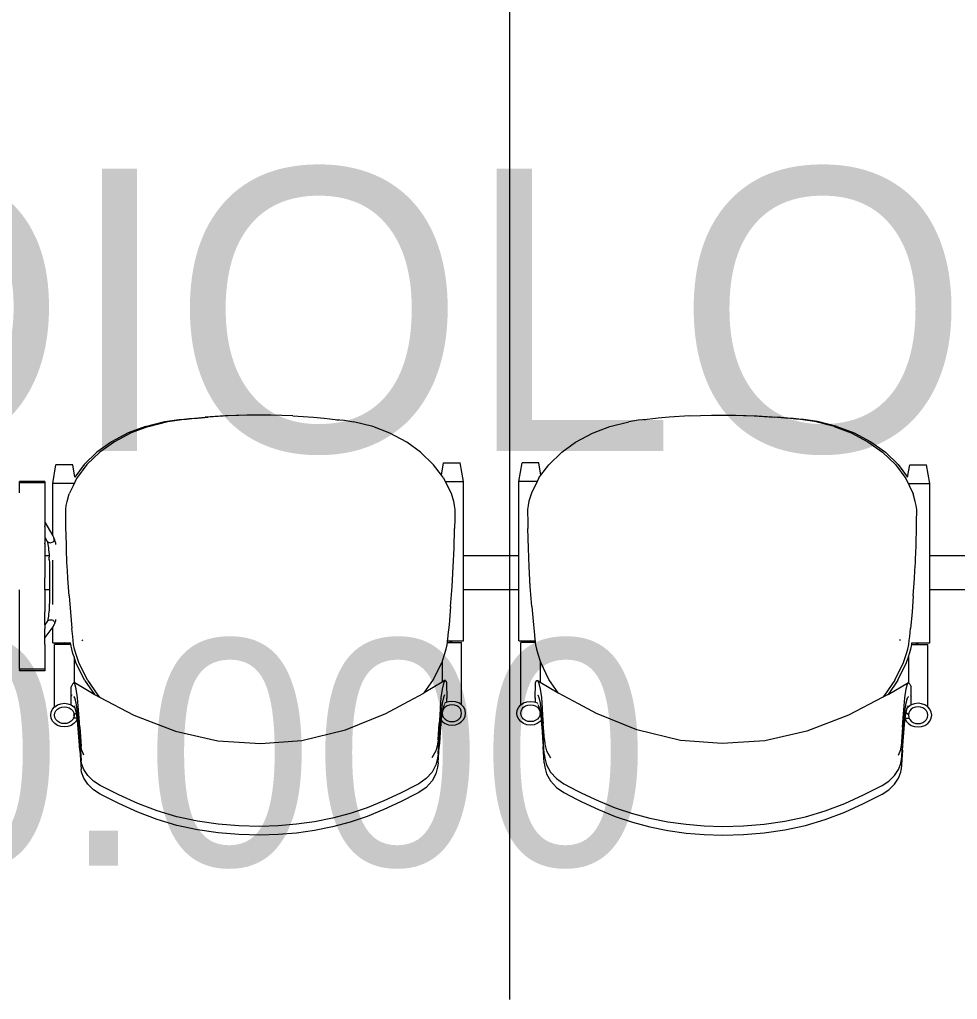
# Model space of a CAD drawing. Header units: millimetres. Extents: x -280308 to 6402717, y -14 to 2073074.
# Drawn here: x -4014 to -2904, y 342479 to 343638 of the extents above; entities that cross this region are included whole.
import ezdxf
from ezdxf.enums import TextEntityAlignment as Align

# ---------------------------------------------------------------- set-up
doc = ezdxf.new("R2010")
doc.units = ezdxf.units.MM
doc.layers.get('0').update_dxf_attribs({"lineweight": 0})
for name, color, linetype, lineweight in [('A-Furn', 250, 'Continuous', 0), ('A-FURN-EQPM', 177, 'Continuous', 0), ('A-Z22-T-Anno_Text', 152, 'Continuous', 9)]:
    doc.layers.add(name, color=color, linetype=linetype, lineweight=lineweight)
doc.layers.add('A-TEXT', color=254, linetype='Continuous')
doc.styles.add('Annotative', font='arial.ttf', dxfattribs={"height": 1.25})
doc.styles.add('TGF_A', font='arial.ttf')

# ---------------------------------------------------------------- blocks, each defined once
blk = doc.blocks.new('kursi 2')
at = {"color": 0, "linetype": 'ByBlock', "lineweight": -2}
for p, q in [((149114.6, 68203.9), (149114.6, 68126.7)), ((149154.6, 68206), (149154.6, 68126.7)), ((149028.7, 68126.7), (149006.7, 68122.9)), ((149006.7, 68103.1), (149006.7, 68122.9)), ((149114.6, 68126.7), (149028.7, 68126.7)), ((149028.7, 68101.7), (149028.7, 68126.7)), ((149154.6, 68126.7), (149114.6, 68126.7)), ((149217.4, 68126.7), (149154.6, 68126.7)), ((149217.4, 68105.6), (149217.4, 68126.7)), ((149293.1, 68124.5), (149219.2, 68124.5)), ((149219.2, 68105.4), (149219.2, 68124.5)), ((149290.7, 68121), (149289.3, 68117.1)), ((149292.9, 68124.3), (149290.7, 68121)), ((149293.1, 68124.5), (149292.9, 68124.3)), ((149295.8, 68126.9), (149293.1, 68124.5)), ((149294.2, 68118.7), (149293.2, 68115.9)), ((149295.8, 68121.1), (149294.2, 68118.7)), ((149299.2, 68128.5), (149295.8, 68126.9)), ((149297.8, 68122.9), (149295.8, 68121.1)), ((149300.2, 68124.1), (149297.8, 68122.9)), ((149302.8, 68129.1), (149299.2, 68128.5)), ((149302.8, 68124.5), (149300.2, 68124.1)), ((149306.5, 68128.5), (149302.8, 68129.1)), ((149305.4, 68124.1), (149302.8, 68124.5)), ((149307.8, 68122.9), (149305.4, 68124.1)), ((149309.8, 68126.9), (149306.5, 68128.5)), ((149309.9, 68121.1), (149307.8, 68122.9)), ((149312.7, 68124.3), (149309.8, 68126.9)), ((149311.5, 68118.7), (149309.9, 68121.1)), ((149312.5, 68115.9), (149311.5, 68118.7)), ((149315, 68121), (149312.7, 68124.3)), ((149316.4, 68117.1), (149315, 68121)), ((149023, 68098.4), (149041.1, 68107.1)), ((149050.3, 68109.7), (149041.1, 68107.1)), ((149055, 68110.6), (149050.3, 68109.7)), ((149059.8, 68111.3), (149055, 68110.6)), ((149064.9, 68111.3), (149059.8, 68111.3)), ((149070, 68111.2), (149064.9, 68111.3)), ((149073.6, 68111.2), (149070, 68111.2)), ((149080.2, 68111.1), (149073.6, 68111.2)), ((149101.4, 68110.6), (149080.2, 68111.1)), ((149111.8, 68110.2), (149101.4, 68110.6)), ((149117, 68110), (149111.8, 68110.2)), ((149122.2, 68109.8), (149117, 68110)), ((149126.9, 68109.6), (149122.2, 68109.8)), ((149131.7, 68109.3), (149126.9, 68109.6)), ((149141.1, 68108.8), (149131.7, 68109.3)), ((149161.8, 68107.3), (149141.1, 68108.8)), ((149161.8, 68107.3), (149181, 68105.8)), ((149219.2, 68113), (149217.4, 68113)), ((149219.2, 68110), (149217.4, 68113)), ((149289.3, 68117.1), (149288.8, 68113)), ((149288.8, 68113), (149289.3, 68108.8)), ((149289.3, 68108.8), (149290.7, 68104.9)), ((149293.2, 68115.9), (149292.8, 68113)), ((149292.8, 68113), (149293.2, 68110)), ((149293.2, 68110), (149294.2, 68107.2)), ((149294.2, 68107.2), (149295.8, 68104.8)), ((149309.9, 68104.8), (149311.5, 68107.2)), ((149311.5, 68107.2), (149312.5, 68110)), ((149312.8, 68113), (149312.5, 68115.9)), ((149312.5, 68110), (149312.8, 68113)), ((149315, 68104.9), (149316.4, 68108.8)), ((149316.8, 68113), (149316.4, 68117.1)), ((149316.4, 68108.8), (149316.8, 68113)), ((149006.4, 68089.5), (149021.2, 68100.5)), ((149006.4, 68086.1), (149023, 68098.4)), ((149021.2, 68100.5), (149006.7, 68103.1)), ((149021.2, 68100.5), (149021.3, 68100.6)), ((149181, 68105.8), (149200.5, 68104.1)), ((149209.9, 68103), (149200.5, 68104.1)), ((149214.6, 68102.5), (149209.9, 68103)), ((149219.3, 68102), (149214.6, 68102.5)), ((149219.2, 68105.4), (149217.4, 68105.6)), ((149217.4, 68105.6), (149217.4, 68105.6)), ((149219.3, 68105.4), (149219.2, 68105.4)), ((149224.7, 68104.2), (149219.3, 68105.4)), ((149224.7, 68100.8), (149219.3, 68102)), ((149230, 68102.8), (149224.7, 68104.2)), ((149230, 68099.4), (149224.7, 68100.8)), ((149234, 68101.5), (149230, 68102.8)), ((149240.4, 68095.9), (149230, 68099.4)), ((149240.4, 68099.3), (149234, 68101.5)), ((149234, 68101.5), (149264.3, 68101.5)), ((149261.5, 68089), (149240.4, 68099.3)), ((149261.5, 68085.6), (149240.4, 68095.9)), ((149264.2, 68101.6), (149264.9, 68102.2)), ((149265.8, 68100.5), (149264.2, 68101.6)), ((149264.3, 68101.5), (149264.2, 68101.6)), ((149278.4, 68077.5), (149264.3, 68101.5)), ((149264.9, 68102.2), (149266.1, 68103.2)), ((149271.6, 68098.9), (149265.8, 68100.5)), ((149266.1, 68103.2), (149267.7, 68104.1)), ((149267.7, 68104.1), (149269.4, 68104.9)), ((149280.2, 68104.9), (149269.4, 68104.9)), ((149282.2, 68097.3), (149271.6, 68098.9)), ((149278.6, 68104.1), (149280.2, 68104.9)), ((149286, 68104.9), (149280.2, 68104.9)), ((149280.2, 68104.9), (149280.3, 68104.9)), ((149290.7, 68104.9), (149280.3, 68104.9)), ((149281, 68101.5), (149280.9, 68101.5)), ((149282.5, 68100.4), (149281, 68101.5)), ((149296.5, 68096.2), (149282.2, 68097.3)), ((149288.3, 68098.8), (149282.5, 68100.4)), ((149298.9, 68097.2), (149288.3, 68098.8)), ((149290.7, 68104.9), (149290.7, 68104.9)), ((149290.7, 68104.9), (149292.9, 68101.6)), ((149293.2, 68100.4), (149291.7, 68101.5)), ((149292.9, 68101.6), (149294.7, 68100)), ((149294.7, 68100), (149293.2, 68100.4)), ((149299, 68098.8), (149294.7, 68100)), ((149295.8, 68104.8), (149297.8, 68103)), ((149306.5, 68095.5), (149296.5, 68096.2)), ((149297.8, 68103), (149300.2, 68101.9)), ((149313.2, 68096.1), (149298.9, 68097.2)), ((149300.1, 68098.7), (149299, 68098.8)), ((149302, 68101.3), (149300.1, 68098.7)), ((149306.5, 68097.7), (149300.1, 68098.7)), ((149300.2, 68101.9), (149302.8, 68101.5)), ((149302.8, 68101.5), (149302.8, 68102.3)), ((149302.8, 68101.5), (149305.4, 68101.9)), ((149305.4, 68101.9), (149306.5, 68102.3)), ((149306.5, 68102.3), (149307.8, 68103)), ((149306.5, 68097.7), (149306.5, 68102.3)), ((149306.9, 68097.6), (149306.5, 68097.7)), ((149317.2, 68094.7), (149306.5, 68095.5)), ((149306.9, 68097.6), (149309.8, 68099)), ((149309.5, 68097.2), (149306.9, 68097.6)), ((149307.8, 68103), (149309.9, 68104.8)), ((149323.8, 68096.1), (149309.5, 68097.2)), ((149309.8, 68099), (149312.7, 68101.6)), ((149312.7, 68101.6), (149315, 68104.9)), ((149323.2, 68095.5), (149313.2, 68096.1)), ((149333.9, 68094.7), (149323.2, 68095.5)), ((149333.7, 68095.5), (149323.8, 68096.1)), ((149344.3, 68094.7), (149333.7, 68095.5)), ((148992, 68074.4), (149006.4, 68089.5)), ((148992, 68071), (149006.4, 68086.1)), ((149214.4, 68092.1), (149213.8, 68091)), ((149261.5, 68089), (149278.5, 68077.4)), ((149261.5, 68085.6), (149279.3, 68073.4)), ((149317.2, 68094.7), (149339.8, 68093)), ((149333.9, 68094.7), (149356.5, 68092.9)), ((149343.4, 68092.7), (149339.8, 68093)), ((149350.3, 68089.9), (149343.4, 68092.7)), ((149344.3, 68094.7), (149366.9, 68092.9)), ((149360.1, 68092.6), (149356.5, 68092.9)), ((149367, 68089.8), (149360.1, 68092.6)), ((149370.4, 68092.6), (149366.9, 68092.9)), ((149374.2, 68085), (149367, 68089.8)), ((149377.4, 68089.8), (149370.4, 68092.6)), ((149380.8, 68078.4), (149374.2, 68085)), ((149384.5, 68085), (149377.4, 68089.8)), ((149391.1, 68078.4), (149384.5, 68085)), ((148979.7, 68057.2), (148992, 68074.4)), ((149278.4, 68077.5), (149278.5, 68077.4)), ((149278.5, 68077.4), (149281.6, 68071.2)), ((149279.3, 68073.4), (149281.6, 68071.2)), ((149386, 68070.4), (149380.8, 68078.4)), ((149396.3, 68070.4), (149391.1, 68078.4)), ((148979.7, 68053.7), (148992, 68071)), ((149281.6, 68071.2), (149302.7, 68030.5)), ((149396.9, 68048.5), (149386, 68070.4)), ((149407.2, 68048.5), (149396.3, 68070.4)), ((148969.1, 68037.2), (148979.7, 68057.2)), ((148969.1, 68033.7), (148979.7, 68053.7)), ((149407.1, 68026.1), (149396.9, 68048.5)), ((149417.5, 68026.1), (149407.2, 68048.5)), ((148961.3, 68016.9), (148969.1, 68037.2)), ((148961.3, 68013.5), (148969.1, 68033.7)), ((149302.7, 68030.5), (149321.8, 67981.5)), ((149415.9, 68003.2), (149407.1, 68026.1)), ((149426.2, 68003.2), (149417.5, 68026.1)), ((148961.3, 68016.9), (148955.6, 67994)), ((148961.3, 68013.5), (148955.6, 67990.5)), ((149422.9, 67979.8), (149415.9, 68003.2)), ((149433.2, 67979.8), (149426.2, 68003.2)), ((148955.6, 67994), (148953.9, 67982.9)), ((148953.9, 67982.9), (148953.3, 67977.3)), ((148953.9, 67979.4), (148953.3, 67973.8)), ((148955.6, 67990.5), (148953.9, 67979.4)), ((149321.8, 67981.5), (149333.1, 67931.5)), ((149428.2, 67955.4), (149422.9, 67979.8)), ((149438.5, 67955.4), (149433.2, 67979.8)), ((148952.9, 67971.7), (148952.2, 67965.3)), ((148952.9, 67968.2), (148952.2, 67961.9)), ((148953.3, 67977.3), (148952.9, 67971.7)), ((148953.3, 67973.8), (148952.9, 67968.2)), ((148951.5, 67959), (148950.3, 67946.2)), ((148952.2, 67965.3), (148951.5, 67959)), ((148952.2, 67961.9), (148951.5, 67955.5)), ((148948.8, 67922.5), (148950.3, 67946.2)), ((148951.5, 67955.5), (148950.3, 67942.7)), ((149431.8, 67930.9), (149428.2, 67955.4)), ((149442.1, 67930.9), (149438.5, 67955.4)), ((148948.8, 67919.1), (148950.3, 67942.7)), ((148947.9, 67897), (148948.8, 67922.5)), ((149333.1, 67931.5), (149336.5, 67881)), ((149433.8, 67906.4), (149431.8, 67930.9)), ((149444.1, 67906.4), (149442.1, 67930.9)), ((148947.9, 67893.6), (148948.8, 67919.1)), ((149434.3, 67881.6), (149433.8, 67906.4)), ((149444.6, 67881.6), (149444.1, 67906.4)), ((148947.9, 67893.6), (148947.9, 67897)), ((148947.9, 67872), (148947.9, 67893.6)), ((149336.5, 67881), (149332.6, 67831.9)), ((149433.6, 67859.9), (149434.3, 67881.6)), ((149443.9, 67859.9), (149444.6, 67881.6)), ((148947.9, 67872), (148947.9, 67872)), ((148947.9, 67868.6), (148947.9, 67872)), ((148948.8, 67842.4), (148947.9, 67868.6)), ((149431.9, 67838.4), (149433.6, 67859.9)), ((149442.2, 67838.4), (149443.9, 67859.9)), ((148948.8, 67842.4), (148950.4, 67818.3)), ((149332.6, 67831.9), (149320.2, 67780.3)), ((149428.9, 67817), (149431.9, 67838.4)), ((149439.2, 67817), (149442.2, 67838.4)), ((148950.4, 67818.3), (148951.6, 67805.4)), ((149424.7, 67795.6), (149428.9, 67817)), ((149435, 67795.6), (149439.2, 67817)), ((148951.6, 67805.4), (148952.3, 67799)), ((148952.3, 67799), (148953, 67792.5)), ((149419.1, 67774.9), (149424.7, 67795.6)), ((149429.4, 67774.9), (149435, 67795.6)), ((148953, 67792.5), (148953.5, 67787.1)), ((148953.3, 67792.6), (148953.5, 67790.5)), ((148953.5, 67790.5), (148953.7, 67788.3)), ((148953.5, 67787.1), (148954.1, 67781.6)), ((148954.1, 67781.6), (148955.8, 67770.7)), ((149320.2, 67780.3), (149300.8, 67732.6)), ((149412.3, 67754.7), (149419.1, 67774.9)), ((149422.6, 67754.7), (149429.4, 67774.9)), ((148961.6, 67748.1), (148955.8, 67770.7)), ((148969.4, 67727.7), (148961.6, 67748.1)), ((149404.2, 67734.9), (149412.3, 67754.7)), ((149414.5, 67734.9), (149422.6, 67754.7)), ((148980.1, 67707.8), (148969.4, 67727.7)), ((149300.8, 67732.6), (149289.4, 67711.1)), ((149395.1, 67715.3), (149404.2, 67734.9)), ((149405.4, 67715.3), (149414.5, 67734.9)), ((149391.8, 67708.7), (149395.1, 67715.3)), ((149402.1, 67708.7), (149405.4, 67715.3)), ((148991.9, 67691.4), (148980.1, 67707.8)), ((149289.4, 67711.1), (149276.8, 67687.5)), ((149384, 67693.8), (149388.4, 67702.1)), ((149388.4, 67702.1), (149391.8, 67708.7)), ((149394.3, 67693.8), (149398.8, 67702.1)), ((149398.8, 67702.1), (149402.1, 67708.7)), ((149006.6, 67676), (148991.9, 67691.4)), ((149377.9, 67685), (149384, 67693.8)), ((149388.2, 67685), (149394.3, 67693.8)), ((149276.5, 67687.1), (149260.5, 67676.1)), ((149263.8, 67665.9), (149276.5, 67687.1)), ((149276.5, 67687.1), (149276.8, 67687.5)), ((149370.1, 67677.9), (149377.9, 67685)), ((149380.4, 67677.9), (149388.2, 67685)), ((149018.9, 67666.8), (149004.4, 67664.3)), ((149018.9, 67666.8), (149006.6, 67676)), ((149022.2, 67664.4), (149018.9, 67666.8)), ((149260.5, 67676.1), (149240.5, 67666.5)), ((149271.9, 67666), (149281.9, 67667.3)), ((149281.9, 67667.3), (149294.8, 67668.2)), ((149288.6, 67665.9), (149298.6, 67667.2)), ((149294.8, 67668.2), (149303.4, 67668.7)), ((149298.6, 67667.2), (149311.5, 67668.1)), ((149300, 67666), (149304.2, 67666.6)), ((149303.4, 67668.7), (149312.5, 67669.4)), ((149304.2, 67666.6), (149308.9, 67667.2)), ((149304.2, 67666.6), (149304.2, 67665)), ((149308.9, 67667.2), (149310.4, 67665.8)), ((149308.9, 67667.2), (149309.2, 67667.2)), ((149309.2, 67667.2), (149322, 67668.1)), ((149311.5, 67668.1), (149320.1, 67668.6)), ((149332, 67670.8), (149312.5, 67669.4)), ((149320.1, 67668.6), (149329.2, 67669.3)), ((149322, 67668.1), (149330.6, 67668.6)), ((149348.6, 67670.7), (149329.2, 67669.3)), ((149330.6, 67668.6), (149339.7, 67669.3)), ((149332, 67670.8), (149337.1, 67671.4)), ((149337.1, 67671.4), (149345, 67673.2)), ((149359, 67670.7), (149339.7, 67669.3)), ((149345, 67673.2), (149353.4, 67678)), ((149348.6, 67670.7), (149353.8, 67671.4)), ((149353.8, 67671.4), (149361.7, 67673.2)), ((149359, 67670.7), (149364.2, 67671.4)), ((149361.7, 67673.2), (149370.1, 67677.9)), ((149364.2, 67671.4), (149372.1, 67673.2)), ((149372.1, 67673.2), (149380.4, 67677.9)), ((149004.4, 67664.3), (149004.4, 67644.5)), ((149022.2, 67664.4), (149026.4, 67662.3)), ((149026.4, 67662.3), (149040.3, 67655.4)), ((149026.4, 67662.3), (149026.4, 67640.7)), ((149040.3, 67655.4), (149049.8, 67652.6)), ((149174.3, 67655.9), (149150.8, 67654.2)), ((149174.3, 67655.9), (149196.1, 67657.8)), ((149196.1, 67657.8), (149207.8, 67659)), ((149207.8, 67659), (149213.6, 67659.6)), ((149213.6, 67659.6), (149215.1, 67659.8)), ((149215.1, 67659.8), (149216.9, 67660)), ((149215.1, 67640.7), (149215.1, 67659.8)), ((149216.9, 67657.4), (149215.1, 67654.4)), ((149216.9, 67660), (149219.5, 67660.3)), ((149216.9, 67660), (149216.9, 67642.9)), ((149219.5, 67660.3), (149224.9, 67661.6)), ((149224.9, 67661.6), (149230.2, 67663)), ((149230.2, 67663), (149238.8, 67665.9)), ((149238.8, 67665.9), (149240.5, 67666.5)), ((149238.8, 67665.9), (149263.8, 67665.9)), ((149261.9, 67662), (149262, 67663.1)), ((149263.6, 67660.6), (149261.9, 67662)), ((149262, 67663.1), (149263.8, 67665.9)), ((149262, 67663.1), (149265.3, 67664.4)), ((149264.5, 67660.4), (149263.6, 67660.6)), ((149265.7, 67660.2), (149264.5, 67660.4)), ((149265.3, 67664.4), (149271.9, 67666)), ((149282.4, 67660.1), (149265.7, 67660.2)), ((149278.7, 67663), (149278.8, 67663)), ((149278.8, 67663), (149282, 67664.3)), ((149282, 67664.3), (149288.6, 67665.9)), ((149283.8, 67660.2), (149282.4, 67660.1)), ((149283.8, 67660.2), (149282.4, 67660.2)), ((149287.6, 67660.2), (149283.8, 67660.2)), ((149286.5, 67654.4), (149287, 67658.6)), ((149287, 67658.6), (149287.6, 67660.2)), ((149287.6, 67660.2), (149288.4, 67662.4)), ((149288.4, 67662.4), (149288.9, 67663.1)), ((149290.1, 67663.2), (149292.7, 67664.3)), ((149290.5, 67654.4), (149290.9, 67657.4)), ((149290.9, 67657.4), (149291.9, 67660.1)), ((149291.9, 67660.1), (149293.5, 67662.5)), ((149292.7, 67664.3), (149299.2, 67665.9)), ((149293.5, 67662.5), (149295.5, 67664.4)), ((149295.5, 67664.4), (149298, 67665.5)), ((149298, 67665.5), (149300.5, 67665.9)), ((149299.2, 67665.9), (149300, 67666)), ((149300.5, 67665.9), (149303.1, 67665.5)), ((149300.5, 67665.9), (149300.5, 67665)), ((149303.1, 67665.5), (149304.2, 67665)), ((149304.2, 67665), (149305.5, 67664.4)), ((149305.5, 67664.4), (149307.6, 67662.5)), ((149307.6, 67662.5), (149309.2, 67660.1)), ((149309.2, 67660.1), (149310.2, 67657.4)), ((149310.2, 67657.4), (149310.5, 67654.4)), ((149310.4, 67665.8), (149312.7, 67662.4)), ((149312.7, 67662.4), (149314.1, 67658.6)), ((149314.1, 67658.6), (149314.5, 67654.4)), ((149026.4, 67640.7), (149004.4, 67644.5)), ((149049.8, 67652.6), (149054.7, 67651.7)), ((149054.7, 67651.7), (149059.7, 67651)), ((149059.7, 67651), (149065.3, 67651)), ((149065.3, 67651), (149070.8, 67651.1)), ((149070.8, 67651.1), (149081.9, 67651.2)), ((149105.2, 67652), (149081.9, 67651.2)), ((149127.3, 67652.9), (149105.2, 67652)), ((149150.8, 67654.2), (149127.3, 67652.9)), ((149216.9, 67654.4), (149215.1, 67654.4)), ((149287, 67650.2), (149286.5, 67654.4)), ((149288.4, 67646.3), (149287, 67650.2)), ((149290.6, 67643), (149288.4, 67646.3)), ((149290.9, 67651.4), (149290.5, 67654.4)), ((149291.9, 67648.6), (149290.9, 67651.4)), ((149293.5, 67646.3), (149291.9, 67648.6)), ((149295.5, 67644.4), (149293.5, 67646.3)), ((149298, 67643.3), (149295.5, 67644.4)), ((149305.5, 67644.4), (149303.1, 67643.3)), ((149307.6, 67646.3), (149305.5, 67644.4)), ((149309.2, 67648.6), (149307.6, 67646.3)), ((149310.2, 67651.4), (149309.2, 67648.6)), ((149310.5, 67654.4), (149310.2, 67651.4)), ((149312.7, 67646.3), (149310.4, 67643)), ((149314.1, 67650.2), (149312.7, 67646.3)), ((149314.5, 67654.4), (149314.1, 67650.2)), ((149114.6, 67640.7), (149026.4, 67640.7)), ((149114.6, 67640.7), (149114.6, 67575.1)), ((149154.6, 67640.7), (149114.6, 67640.7)), ((149154.6, 67640.7), (149154.6, 67575.1)), ((149215.1, 67640.7), (149154.6, 67640.7)), ((149290.8, 67642.9), (149216.9, 67642.9)), ((149290.8, 67642.9), (149290.6, 67643)), ((149293.5, 67640.5), (149290.8, 67642.9)), ((149296.9, 67638.8), (149293.5, 67640.5)), ((149300.5, 67638.3), (149296.9, 67638.8)), ((149300.5, 67642.9), (149298, 67643.3)), ((149303.1, 67643.3), (149300.5, 67642.9)), ((149304.2, 67638.8), (149300.5, 67638.3)), ((149307.5, 67640.5), (149304.2, 67638.8)), ((149310.4, 67643), (149307.5, 67640.5)), ((149026.4, 67575.1), (149004.4, 67571.3)), ((149114.6, 67575.1), (149026.4, 67575.1)), ((149026.4, 67553.5), (149026.4, 67575.1)), ((149154.6, 67575.1), (149114.6, 67575.1)), ((149215.1, 67575.1), (149154.6, 67575.1)), ((149215.1, 67556), (149215.1, 67575.1)), ((149293.5, 67575.4), (149290.8, 67572.9)), ((149296.9, 67577), (149293.5, 67575.4)), ((149300.5, 67577.5), (149296.9, 67577)), ((149304.2, 67577), (149300.5, 67577.5)), ((149307.5, 67575.4), (149304.2, 67577)), ((149310.4, 67572.8), (149307.5, 67575.4)), ((149004.4, 67551.5), (149004.4, 67571.3)), ((149040.3, 67560.4), (149049.8, 67563.2)), ((149049.8, 67563.2), (149054.7, 67564.2)), ((149054.7, 67564.2), (149059.7, 67564.8)), ((149059.7, 67564.8), (149065.3, 67564.8)), ((149065.3, 67564.8), (149070.8, 67564.8)), ((149070.8, 67564.8), (149081.9, 67564.6)), ((149105.2, 67563.9), (149081.9, 67564.6)), ((149127.3, 67563), (149105.2, 67563.9)), ((149150.8, 67561.6), (149127.3, 67563)), ((149290.8, 67572.9), (149216.9, 67572.9)), ((149216.9, 67555.8), (149216.9, 67572.9)), ((149287, 67565.6), (149286.5, 67561.4)), ((149288.4, 67569.5), (149287, 67565.6)), ((149290.6, 67572.8), (149288.4, 67569.5)), ((149290.9, 67564.4), (149290.5, 67561.4)), ((149290.8, 67572.9), (149290.6, 67572.8)), ((149291.9, 67567.2), (149290.9, 67564.4)), ((149293.5, 67569.5), (149291.9, 67567.2)), ((149295.5, 67571.4), (149293.5, 67569.5)), ((149298, 67572.5), (149295.5, 67571.4)), ((149300.5, 67572.9), (149298, 67572.5)), ((149303.1, 67572.5), (149300.5, 67572.9)), ((149305.5, 67571.4), (149303.1, 67572.5)), ((149307.6, 67569.5), (149305.5, 67571.4)), ((149309.2, 67567.2), (149307.6, 67569.5)), ((149310.2, 67564.4), (149309.2, 67567.2)), ((149310.5, 67561.4), (149310.2, 67564.4)), ((149312.7, 67569.5), (149310.4, 67572.8)), ((149314.1, 67565.6), (149312.7, 67569.5)), ((149314.5, 67561.4), (149314.1, 67565.6)), ((149018.9, 67549), (149004.4, 67551.5)), ((149022.2, 67551.4), (149018.9, 67549)), ((149022.2, 67551.4), (149026.4, 67553.5)), ((149026.4, 67553.5), (149040.3, 67560.4)), ((149174.3, 67559.9), (149150.8, 67561.6)), ((149174.3, 67559.9), (149196.1, 67558)), ((149196.1, 67558), (149207.8, 67556.8)), ((149207.8, 67556.8), (149213.6, 67556.2)), ((149213.6, 67556.2), (149215.1, 67556)), ((149216.9, 67561.4), (149215.1, 67561.4)), ((149216.9, 67558.4), (149215.1, 67561.4)), ((149215.1, 67556), (149216.9, 67555.8)), ((149216.9, 67555.8), (149219.5, 67555.5)), ((149219.5, 67555.5), (149224.9, 67554.3)), ((149224.9, 67554.3), (149230.2, 67552.8)), ((149230.2, 67552.8), (149238.8, 67549.9)), ((149263.6, 67555.2), (149261.9, 67553.8)), ((149261.9, 67553.8), (149262, 67552.7)), ((149262, 67552.7), (149265.3, 67551.4)), ((149262, 67552.7), (149263.8, 67549.9)), ((149264.5, 67555.4), (149263.6, 67555.2)), ((149265.7, 67555.6), (149264.5, 67555.4)), ((149265.3, 67551.4), (149271.9, 67549.8)), ((149282.4, 67555.7), (149265.7, 67555.6)), ((149278.7, 67552.8), (149278.8, 67552.8)), ((149278.8, 67552.8), (149282, 67551.5)), ((149282, 67551.5), (149288.6, 67549.9)), ((149283.8, 67555.6), (149282.4, 67555.7)), ((149283.8, 67555.6), (149282.4, 67555.6)), ((149287.6, 67555.6), (149283.8, 67555.6)), ((149286.5, 67561.4), (149287, 67557.2)), ((149287, 67557.2), (149287.6, 67555.6)), ((149287.6, 67555.6), (149288.4, 67553.4)), ((149288.4, 67553.4), (149288.9, 67552.7)), ((149290.1, 67552.6), (149292.7, 67551.5)), ((149290.5, 67561.4), (149290.9, 67558.4)), ((149290.9, 67558.4), (149291.9, 67555.7)), ((149291.9, 67555.7), (149293.5, 67553.3)), ((149292.7, 67551.5), (149299.2, 67549.9)), ((149293.5, 67553.3), (149295.5, 67551.5)), ((149295.5, 67551.5), (149298, 67550.3)), ((149300.5, 67549.9), (149300.5, 67550.8)), ((149303.1, 67550.3), (149304.2, 67550.8)), ((149304.2, 67550.8), (149305.5, 67551.5)), ((149304.2, 67549.3), (149304.2, 67550.8)), ((149305.5, 67551.5), (149307.6, 67553.3)), ((149307.6, 67553.3), (149309.2, 67555.7)), ((149309.2, 67555.7), (149310.2, 67558.4)), ((149310.2, 67558.4), (149310.5, 67561.4)), ((149310.4, 67550), (149312.7, 67553.4)), ((149312.7, 67553.4), (149314.1, 67557.2)), ((149314.1, 67557.2), (149314.5, 67561.4)), ((149006.6, 67539.8), (148991.9, 67524.4)), ((149018.9, 67549), (149006.6, 67539.8)), ((149238.8, 67549.9), (149240.5, 67549.4)), ((149238.8, 67549.9), (149263.8, 67549.9)), ((149260.5, 67539.7), (149240.5, 67549.4)), ((149276.5, 67528.8), (149260.5, 67539.7)), ((149263.8, 67549.9), (149276.5, 67528.8)), ((149271.9, 67549.8), (149281.9, 67548.5)), ((149281.9, 67548.5), (149294.8, 67547.6)), ((149288.6, 67549.9), (149298.6, 67548.6)), ((149294.8, 67547.6), (149303.4, 67547.1)), ((149298, 67550.3), (149300.5, 67549.9)), ((149298.6, 67548.6), (149311.5, 67547.7)), ((149299.2, 67549.9), (149300, 67549.8)), ((149300, 67549.8), (149304.2, 67549.3)), ((149300.5, 67549.9), (149303.1, 67550.3)), ((149303.4, 67547.1), (149312.5, 67546.5)), ((149304.2, 67549.3), (149308.9, 67548.6)), ((149308.9, 67548.6), (149310.4, 67550)), ((149308.9, 67548.6), (149309.2, 67548.6)), ((149309.2, 67548.6), (149322, 67547.7)), ((149311.5, 67547.7), (149320.1, 67547.2)), ((149332, 67545), (149312.5, 67546.5)), ((149320.1, 67547.2), (149329.2, 67546.5)), ((149322, 67547.7), (149330.6, 67547.2)), ((149348.6, 67545.1), (149329.2, 67546.5)), ((149330.6, 67547.2), (149339.7, 67546.5)), ((149332, 67545), (149337.1, 67544.4)), ((149337.1, 67544.4), (149345, 67542.6)), ((149359, 67545.1), (149339.7, 67546.5)), ((149345, 67542.6), (149353.4, 67537.8)), ((149348.6, 67545.1), (149353.8, 67544.4)), ((149353.8, 67544.4), (149361.7, 67542.6)), ((149359, 67545.1), (149364.2, 67544.4)), ((149361.7, 67542.6), (149370.1, 67537.9)), ((149364.2, 67544.4), (149372.1, 67542.6)), ((149372.1, 67542.6), (149380.4, 67537.9)), ((149276.5, 67528.8), (149276.8, 67528.3)), ((149289.4, 67504.7), (149276.8, 67528.3)), ((149370.1, 67537.9), (149377.9, 67530.8)), ((149377.9, 67530.8), (149384, 67522.1)), ((149380.4, 67537.9), (149388.2, 67530.8)), ((149388.2, 67530.8), (149394.3, 67522.1)), ((148991.9, 67524.4), (148980.1, 67508.1)), ((149384, 67522.1), (149388.4, 67513.7)), ((149394.3, 67522.1), (149398.8, 67513.7)), ((148980.1, 67508.1), (148969.4, 67488.1)), ((149300.8, 67483.3), (149289.4, 67504.7)), ((149388.4, 67513.7), (149391.8, 67507.1)), ((149391.8, 67507.1), (149395.1, 67500.5)), ((149398.8, 67513.7), (149402.1, 67507.1)), ((149402.1, 67507.1), (149405.4, 67500.5)), ((149395.1, 67500.5), (149404.2, 67480.9)), ((149405.4, 67500.5), (149414.5, 67480.9)), ((148969.4, 67488.1), (148961.6, 67467.8)), ((149320.2, 67435.5), (149300.8, 67483.3)), ((149404.2, 67480.9), (149412.3, 67461.1)), ((149414.5, 67480.9), (149422.6, 67461.1)), ((148961.6, 67467.8), (148955.8, 67445.1)), ((149412.3, 67461.1), (149419.1, 67440.9)), ((149422.6, 67461.1), (149429.4, 67440.9)), ((148954.1, 67434.2), (148955.8, 67445.1)), ((149332.6, 67383.9), (149320.2, 67435.5)), ((149419.1, 67440.9), (149424.7, 67420.2)), ((149429.4, 67440.9), (149435, 67420.2)), ((148952.3, 67416.9), (148953, 67423.3)), ((148953, 67423.3), (148953.5, 67428.7)), ((148953.3, 67423.2), (148953.5, 67425.3)), ((148953.5, 67428.7), (148954.1, 67434.2)), ((148953.5, 67425.3), (148953.7, 67427.5)), ((148951.6, 67410.4), (148952.3, 67416.9)), ((149424.7, 67420.2), (149428.9, 67398.8)), ((149435, 67420.2), (149439.2, 67398.8)), ((148950.4, 67397.5), (148951.6, 67410.4)), ((148948.8, 67373.4), (148950.4, 67397.5)), ((149428.9, 67398.8), (149431.9, 67377.4)), ((149439.2, 67398.8), (149442.2, 67377.4)), ((149336.5, 67334.8), (149332.6, 67383.9)), ((149431.9, 67377.4), (149433.6, 67355.9)), ((149442.2, 67377.4), (149443.9, 67355.9)), ((148948.8, 67373.4), (148947.9, 67347.3)), ((149433.6, 67355.9), (149434.3, 67334.3)), ((149443.9, 67355.9), (149444.6, 67334.3)), ((148947.9, 67347.3), (148947.9, 67343.8)), ((148947.9, 67343.8), (148947.9, 67343.8)), ((148947.9, 67343.8), (148947.9, 67322.2)), ((149333.1, 67284.3), (149336.5, 67334.8)), ((149434.3, 67334.3), (149433.8, 67309.4)), ((149444.6, 67334.3), (149444.1, 67309.4)), ((148947.9, 67322.2), (148948.8, 67296.7)), ((148947.9, 67322.2), (148947.9, 67318.8)), ((148947.9, 67318.8), (148948.8, 67293.3)), ((149433.8, 67309.4), (149431.8, 67284.9)), ((149444.1, 67309.4), (149442.1, 67284.9)), ((148948.8, 67296.7), (148950.3, 67273.1)), ((148948.8, 67293.3), (148950.3, 67269.7)), ((149321.8, 67234.3), (149333.1, 67284.3)), ((149431.8, 67284.9), (149428.2, 67260.5)), ((149442.1, 67284.9), (149438.5, 67260.5)), ((148951.5, 67260.3), (148950.3, 67273.1)), ((148951.5, 67256.8), (148950.3, 67269.7)), ((148952.2, 67253.9), (148951.5, 67260.3)), ((148952.2, 67250.5), (148951.5, 67256.8)), ((148952.9, 67247.6), (148952.2, 67253.9)), ((148952.9, 67244.1), (148952.2, 67250.5)), ((149428.2, 67260.5), (149422.9, 67236.1)), ((149438.5, 67260.5), (149433.2, 67236.1)), ((148953.3, 67242), (148952.9, 67247.6)), ((148953.3, 67238.5), (148952.9, 67244.1)), ((148953.9, 67236.4), (148953.3, 67242)), ((148953.9, 67232.9), (148953.3, 67238.5)), ((148955.6, 67225.3), (148953.9, 67236.4)), ((148955.6, 67221.9), (148953.9, 67232.9)), ((149302.7, 67185.3), (149321.8, 67234.3)), ((149422.9, 67236.1), (149415.9, 67212.7)), ((149433.2, 67236.1), (149426.2, 67212.7)), ((148961.3, 67202.4), (148955.6, 67225.3)), ((148961.3, 67198.9), (148955.6, 67221.9)), ((149415.9, 67212.7), (149407.1, 67189.8)), ((149426.2, 67212.7), (149417.5, 67189.8)), ((148961.3, 67202.4), (148969.1, 67182.1)), ((148961.3, 67198.9), (148969.1, 67178.6)), ((148969.1, 67182.1), (148979.7, 67162.1)), ((149281.6, 67144.6), (149302.7, 67185.3)), ((149407.1, 67189.8), (149396.9, 67167.3)), ((149417.5, 67189.8), (149407.2, 67167.3)), ((148969.1, 67178.6), (148979.7, 67158.6)), ((148979.7, 67162.1), (148992, 67144.8)), ((148979.7, 67158.6), (148992, 67141.4)), ((149396.9, 67167.3), (149386, 67145.4)), ((149407.2, 67167.3), (149396.3, 67145.4)), ((149386, 67145.4), (149380.8, 67137.4)), ((149396.3, 67145.4), (149391.1, 67137.4)), ((148992, 67144.8), (149006.4, 67129.7)), ((148992, 67141.4), (149006.4, 67126.3)), ((149261.5, 67130.2), (149279.3, 67142.5)), ((149261.5, 67126.8), (149278.5, 67138.4)), ((149278.4, 67138.3), (149264.3, 67114.4)), ((149278.4, 67138.3), (149278.5, 67138.4)), ((149278.5, 67138.4), (149281.6, 67144.6)), ((149279.3, 67142.5), (149281.6, 67144.6)), ((149380.8, 67137.4), (149374.2, 67130.8)), ((149391.1, 67137.4), (149384.5, 67130.8)), ((149006.4, 67129.7), (149023, 67117.4)), ((149006.4, 67126.3), (149021.2, 67115.3)), ((149214.4, 67123.7), (149213.8, 67124.8)), ((149261.5, 67130.2), (149240.4, 67120)), ((149261.5, 67126.8), (149240.4, 67116.5)), ((149317.2, 67121.1), (149339.8, 67122.8)), ((149333.9, 67121.1), (149356.5, 67122.9)), ((149343.4, 67123.1), (149339.8, 67122.8)), ((149350.3, 67125.9), (149343.4, 67123.1)), ((149344.3, 67121.1), (149366.9, 67122.9)), ((149360.1, 67123.2), (149356.5, 67122.9)), ((149367, 67126), (149360.1, 67123.2)), ((149370.4, 67123.2), (149366.9, 67122.9)), ((149374.2, 67130.8), (149367, 67126)), ((149377.4, 67126), (149370.4, 67123.2)), ((149384.5, 67130.8), (149377.4, 67126)), ((149021.2, 67115.3), (149006.7, 67112.8)), ((149006.7, 67112.8), (149006.7, 67092.9)), ((149021.2, 67115.3), (149021.3, 67115.2)), ((149023, 67117.4), (149031.8, 67113.2)), ((149028.7, 67114.1), (149028.7, 67089.2)), ((149031.8, 67113.2), (149041.1, 67108.8)), ((149181, 67110), (149200.5, 67111.8)), ((149209.9, 67112.8), (149200.5, 67111.8)), ((149214.6, 67113.3), (149209.9, 67112.8)), ((149219.3, 67113.8), (149214.6, 67113.3)), ((149219.2, 67110.4), (149217.4, 67110.2)), ((149219.3, 67110.4), (149219.2, 67110.4)), ((149219.2, 67110.4), (149219.2, 67091.4)), ((149224.7, 67115), (149219.3, 67113.8)), ((149224.7, 67111.6), (149219.3, 67110.4)), ((149230, 67116.5), (149224.7, 67115)), ((149230, 67113), (149224.7, 67111.6)), ((149240.4, 67120), (149230, 67116.5)), ((149234, 67114.4), (149230, 67113)), ((149240.4, 67116.5), (149234, 67114.4)), ((149234, 67114.4), (149264.3, 67114.4)), ((149265.8, 67115.3), (149264.2, 67114.2)), ((149264.3, 67114.4), (149264.2, 67114.2)), ((149264.2, 67114.2), (149264.9, 67113.6)), ((149264.9, 67113.6), (149266.1, 67112.6)), ((149271.6, 67116.9), (149265.8, 67115.3)), ((149266.1, 67112.6), (149267.7, 67111.7)), ((149267.7, 67111.7), (149269.4, 67110.9)), ((149280.2, 67110.9), (149269.4, 67110.9)), ((149282.2, 67118.5), (149271.6, 67116.9)), ((149278.6, 67111.7), (149280.2, 67110.9)), ((149286, 67111), (149280.2, 67110.9)), ((149280.2, 67110.9), (149280.3, 67110.9)), ((149290.7, 67110.9), (149280.3, 67110.9)), ((149281, 67114.4), (149280.9, 67114.3)), ((149282.5, 67115.4), (149281, 67114.4)), ((149296.5, 67119.6), (149282.2, 67118.5)), ((149288.3, 67117), (149282.5, 67115.4)), ((149298.9, 67118.6), (149288.3, 67117)), ((149289.3, 67107), (149290.7, 67110.9)), ((149290.7, 67110.9), (149292.9, 67114.2)), ((149290.7, 67110.9), (149290.7, 67110.9)), ((149293.2, 67115.4), (149291.7, 67114.3)), ((149292.9, 67114.2), (149294.7, 67115.8)), ((149294.7, 67115.8), (149293.2, 67115.4)), ((149294.2, 67108.6), (149295.8, 67111)), ((149299, 67117), (149294.7, 67115.8)), ((149295.8, 67111), (149297.8, 67112.8)), ((149306.5, 67120.3), (149296.5, 67119.6)), ((149297.8, 67112.8), (149300.2, 67114)), ((149313.2, 67119.7), (149298.9, 67118.6)), ((149300.1, 67117.1), (149299, 67117)), ((149306.5, 67118.1), (149300.1, 67117.1)), ((149302, 67114.5), (149300.1, 67117.1)), ((149300.2, 67114), (149302.8, 67114.4)), ((149302.8, 67114.4), (149305.4, 67114)), ((149302.8, 67114.4), (149302.8, 67113.5)), ((149305.4, 67114), (149306.5, 67113.5)), ((149317.2, 67121.1), (149306.5, 67120.3)), ((149306.9, 67118.2), (149306.5, 67118.1)), ((149306.5, 67118.1), (149306.5, 67113.5)), ((149306.5, 67113.5), (149307.8, 67112.8)), ((149309.5, 67118.6), (149306.9, 67118.2)), ((149306.9, 67118.2), (149309.8, 67116.8)), ((149307.8, 67112.8), (149309.9, 67111)), ((149323.8, 67119.7), (149309.5, 67118.6)), ((149309.8, 67116.8), (149312.7, 67114.2)), ((149309.9, 67111), (149311.5, 67108.6)), ((149312.7, 67114.2), (149315, 67110.9)), ((149323.2, 67120.3), (149313.2, 67119.7)), ((149315, 67110.9), (149316.4, 67107)), ((149333.9, 67121.1), (149323.2, 67120.3)), ((149333.7, 67120.3), (149323.8, 67119.7)), ((149344.3, 67121.1), (149333.7, 67120.3)), ((149050.3, 67106.2), (149041.1, 67108.8)), ((149055, 67105.2), (149050.3, 67106.2)), ((149059.8, 67104.5), (149055, 67105.2)), ((149064.9, 67104.5), (149059.8, 67104.5)), ((149070, 67104.6), (149064.9, 67104.5)), ((149073.6, 67104.6), (149070, 67104.6)), ((149080.2, 67104.7), (149073.6, 67104.6)), ((149101.4, 67105.3), (149080.2, 67104.7)), ((149111.8, 67105.6), (149101.4, 67105.3)), ((149117, 67105.8), (149111.8, 67105.6)), ((149122.2, 67106), (149117, 67105.8)), ((149126.9, 67106.3), (149122.2, 67106)), ((149131.7, 67106.5), (149126.9, 67106.3)), ((149141.1, 67107), (149131.7, 67106.5)), ((149161.8, 67108.5), (149141.1, 67107)), ((149161.8, 67108.5), (149181, 67110)), ((149217.4, 67110.2), (149217.4, 67110.2)), ((149217.4, 67089.2), (149217.4, 67110.2)), ((149219.2, 67105.8), (149217.4, 67102.9)), ((149219.2, 67102.9), (149217.4, 67102.9)), ((149288.8, 67102.9), (149289.3, 67107)), ((149289.3, 67098.7), (149288.8, 67102.9)), ((149292.8, 67102.9), (149293.2, 67105.8)), ((149293.2, 67099.9), (149292.8, 67102.9)), ((149293.2, 67105.8), (149294.2, 67108.6)), ((149294.2, 67097.1), (149293.2, 67099.9)), ((149311.5, 67108.6), (149312.5, 67105.8)), ((149312.5, 67099.9), (149311.5, 67097.1)), ((149312.5, 67105.8), (149312.8, 67102.9)), ((149312.8, 67102.9), (149312.5, 67099.9)), ((149316.4, 67107), (149316.8, 67102.9)), ((149316.8, 67102.9), (149316.4, 67098.7)), ((149028.7, 67089.2), (149006.7, 67092.9)), ((149090.9, 67089.2), (149028.7, 67089.2)), ((149074.5, 67079.8), (149090.9, 67089.2)), ((149090.9, 67089.2), (149093.3, 67090.5)), ((149094.2, 67090.9), (149093.3, 67090.5)), ((149094.2, 67090.9), (149095.4, 67091.4)), ((149095.1, 67091), (149094.2, 67090.9)), ((149096.1, 67090.8), (149095.1, 67091)), ((149095.4, 67091.4), (149097, 67091.8)), ((149097, 67090.3), (149096.1, 67090.8)), ((149097, 67091.8), (149098.9, 67092.3)), ((149097.7, 67089.6), (149097, 67090.3)), ((149098.3, 67088.6), (149097.7, 67089.6)), ((149098.7, 67087.5), (149098.3, 67088.6)), ((149098.9, 67086.3), (149098.7, 67087.5)), ((149098.9, 67092.3), (149101, 67092.6)), ((149171.8, 67089.2), (149119.6, 67089.2)), ((149189.7, 67092.6), (149191.6, 67092.3)), ((149190, 67086.8), (149190.2, 67088)), ((149190.2, 67088), (149190.6, 67089.1)), ((149190.6, 67089.1), (149191.2, 67090)), ((149191.2, 67090), (149192, 67090.8)), ((149191.6, 67092.3), (149193.4, 67091.8)), ((149192, 67090.8), (149192.9, 67091.3)), ((149192.9, 67091.3), (149193.8, 67091.5)), ((149193.4, 67091.8), (149194.8, 67091.4)), ((149193.8, 67091.5), (149194.8, 67091.4)), ((149194.8, 67091.4), (149195.7, 67091)), ((149195.7, 67091), (149198.2, 67089.2)), ((149217.4, 67089.2), (149198.2, 67089.2)), ((149198.2, 67089.2), (149211.1, 67079.8)), ((149293.1, 67091.4), (149219.2, 67091.4)), ((149290.7, 67094.8), (149289.3, 67098.7)), ((149292.9, 67091.5), (149290.7, 67094.8)), ((149293.1, 67091.4), (149292.9, 67091.5)), ((149295.8, 67088.9), (149293.1, 67091.4)), ((149295.8, 67094.7), (149294.2, 67097.1)), ((149297.8, 67092.9), (149295.8, 67094.7)), ((149299.2, 67087.3), (149295.8, 67088.9)), ((149300.2, 67091.7), (149297.8, 67092.9)), ((149302.8, 67086.8), (149299.2, 67087.3)), ((149302.8, 67091.4), (149300.2, 67091.7)), ((149305.4, 67091.7), (149302.8, 67091.4)), ((149306.5, 67087.3), (149302.8, 67086.8)), ((149307.8, 67092.9), (149305.4, 67091.7)), ((149309.8, 67088.9), (149306.5, 67087.3)), ((149309.9, 67094.7), (149307.8, 67092.9)), ((149312.7, 67091.5), (149309.8, 67088.9)), ((149311.5, 67097.1), (149309.9, 67094.7)), ((149315, 67094.8), (149312.7, 67091.5)), ((149316.4, 67098.7), (149315, 67094.8)), ((149026.7, 67079.8), (149026.7, 67079.8)), ((149026.7, 67079.8), (149026.7, 67049.9)), ((149026.7, 67079.8), (149026.8, 67079.8)), ((149026.8, 67079.8), (149026.9, 67079.8)), ((149026.9, 67079.8), (149027, 67079.8)), ((149027, 67079.8), (149027.2, 67079.8)), ((149027.2, 67079.8), (149027.4, 67079.8)), ((149027.4, 67079.8), (149027.6, 67079.8)), ((149027.6, 67079.8), (149027.9, 67079.8)), ((149027.9, 67079.8), (149028.1, 67079.8)), ((149028.1, 67079.8), (149028.1, 67049.9)), ((149028.1, 67079.8), (149028.4, 67079.8)), ((149028.4, 67079.8), (149029.5, 67079.8)), ((149029.5, 67079.8), (149040, 67079.8)), ((149040, 67079.8), (149041.3, 67079.8)), ((149041.3, 67079.8), (149059.5, 67079.8)), ((149059.5, 67079.8), (149060.6, 67079.8)), ((149060.6, 67079.8), (149074.5, 67079.7)), ((149074.5, 67079.7), (149074.5, 67079.8)), ((149074.5, 67079.8), (149079.4, 67079.7)), ((149080.2, 67079.8), (149079.4, 67079.7)), ((149080.2, 67079.8), (149092.4, 67079.7)), ((149092.4, 67079.8), (149096.8, 67082.2)), ((149092.4, 67079.7), (149092.4, 67079.8)), ((149092.4, 67079.8), (149099.6, 67079.7)), ((149096.8, 67082.2), (149097.5, 67082.5)), ((149096.8, 67082.2), (149097.2, 67082.5)), ((149097.2, 67082.5), (149097.9, 67083.2)), ((149097.5, 67082.5), (149099, 67082.9)), ((149097.9, 67083.2), (149098.5, 67084.1)), ((149098.5, 67084.1), (149098.8, 67085.1)), ((149098.8, 67085.1), (149098.9, 67086.3)), ((149099, 67082.9), (149100.7, 67083.3)), ((149100.1, 67079.7), (149099.6, 67079.7)), ((149100.1, 67079.7), (149114.6, 67079.7)), ((149100.7, 67083.3), (149102.8, 67083.7)), ((149102.8, 67083.7), (149105, 67084)), ((149105, 67084), (149107.5, 67084.3)), ((149107.5, 67084.3), (149110.2, 67084.6)), ((149110.2, 67084.6), (149113, 67084.8)), ((149113, 67084.8), (149114.6, 67084.9)), ((149114.6, 67084.9), (149116, 67085)), ((149114.6, 67084.9), (149114.6, 67079.7)), ((149114.6, 67079.7), (149119.9, 67079.7)), ((149119.1, 67085.1), (149116, 67085)), ((149119.1, 67085.1), (149122.1, 67085.2)), ((149120.1, 67079.7), (149119.9, 67079.7)), ((149120.1, 67079.7), (149140.2, 67079.7)), ((149122.1, 67085.2), (149125.4, 67085.2)), ((149125.4, 67085.2), (149154.6, 67085.2)), ((149140.2, 67079.7), (149140.3, 67079.7)), ((149154.6, 67079.7), (149140.3, 67079.7)), ((149154.6, 67085.2), (149154.6, 67079.7)), ((149154.6, 67085.2), (149166.3, 67085.2)), ((149154.6, 67079.7), (149160.2, 67079.7)), ((149160.2, 67079.7), (149160.6, 67079.7)), ((149160.6, 67079.7), (149180.1, 67079.8)), ((149166.3, 67085.2), (149169.5, 67085.2)), ((149169.5, 67085.2), (149172.4, 67085.1)), ((149172.4, 67085.1), (149175.3, 67085)), ((149175.3, 67085), (149178.2, 67084.8)), ((149178.2, 67084.8), (149180.9, 67084.6)), ((149180.1, 67079.8), (149180.8, 67079.7)), ((149196.1, 67079.8), (149180.8, 67079.7)), ((149180.9, 67084.6), (149183.4, 67084.3)), ((149183.4, 67084.3), (149185.8, 67084)), ((149185.8, 67084), (149187.9, 67083.7)), ((149187.9, 67083.7), (149189.8, 67083.3)), ((149189.8, 67083.3), (149191.4, 67082.9)), ((149190.1, 67085.6), (149190, 67086.8)), ((149190.5, 67084.5), (149190.1, 67085.6)), ((149191, 67083.6), (149190.5, 67084.5)), ((149191.8, 67082.9), (149191, 67083.6)), ((149191.4, 67082.9), (149192.1, 67082.7)), ((149191.8, 67082.9), (149192.1, 67082.7)), ((149192.1, 67082.7), (149196.1, 67079.8)), ((149196.2, 67079.7), (149196.1, 67079.8)), ((149196.2, 67079.7), (149199.8, 67079.8)), ((149199.8, 67079.8), (149200.8, 67079.8)), ((149211.1, 67079.8), (149200.8, 67079.8)), ((149219.2, 67079.8), (149211.1, 67079.8)), ((149211.1, 67079.8), (149211.1, 67079.8)), ((149219.2, 67079.8), (149220.5, 67079.8)), ((149220.5, 67079.8), (149238.2, 67079.8)), ((149238.2, 67079.8), (149239.7, 67079.8)), ((149239.7, 67079.8), (149247.1, 67079.9)), ((149247.1, 67079.9), (149247.9, 67079.9)), ((149248.5, 67079.9), (149247.9, 67079.9)), ((149248.6, 67079.8), (149248.5, 67079.9)), ((149248.6, 67079.8), (149249.1, 67079.9)), ((149248.6, 67079.8), (149248.6, 67049.9)), ((149249.1, 67079.9), (149249.2, 67079.8)), ((149249.2, 67079.8), (149249.6, 67079.9)), ((149249.6, 67079.9), (149249.6, 67079.8)), ((149249.6, 67079.8), (149250, 67079.8)), ((149250, 67079.8), (149250.3, 67079.8)), ((149250, 67079.8), (149250, 67079.8)), ((149250.3, 67079.8), (149250.3, 67079.8)), ((149250.3, 67079.8), (149250.3, 67049.9)), ((149026.7, 67049.9), (149026.7, 67049.9)), ((149026.9, 67049.9), (149026.7, 67049.9)), ((149026.9, 67049.9), (149027, 67049.9)), ((149027, 67049.9), (149027.2, 67049.9)), ((149027.9, 67049.9), (149027.2, 67049.9)), ((149027.9, 67049.9), (149028.1, 67049.9)), ((149040, 67049.9), (149028.1, 67049.9)), ((149248.6, 67049.9), (149154.6, 67049.8)), ((149248.6, 67049.9), (149249.2, 67049.9)), ((149249.2, 67049.9), (149249.6, 67049.9)), ((149250, 67050), (149249.6, 67049.9)), ((149250, 67050), (149250, 67049.9)), ((149250, 67049.9), (149250.3, 67049.9)), ((149250.3, 67049.9), (149250.3, 67049.9))]:
    blk.add_line(p, q, dxfattribs=at)
blk = doc.blocks.new('A$Ce288bb9c')
at = {"layer": 'A-Furn', "color": 0, "linetype": 'ByBlock', "lineweight": -2, "ltscale": 0.25, "rotation": 270}
blk.add_blockref('kursi 2', (-43596.4, 141919.9), dxfattribs=at)
blk = doc.blocks.new('*U538')
at = {"lineweight": -2}
blk.add_lwpolyline([(0, -0.23438), (0, -3.13455)], dxfattribs=at)
at = {"color": 7, "lineweight": -2, "style": 'TGF_A', "flags": 8}
for tag, height, p in [('NOTE1', 0.0625, (0, 0.3375)), ('DET', 0.09375, (0, 0.09612)), ('SHT', 0.075, (0, -0.10211)), ('NOTE2', 0.0625, (0, -0.39942))]:
    blk.add_attdef(tag, text='', height=height, dxfattribs=at).set_placement(p, align=Align.MIDDLE)
blk = doc.blocks.new('A$Cba193409')
at = {"layer": 'A-Z22-T-Anno_Text', "color": 7, "xscale": 4266.666666600002, "yscale": 4266.666666600002, "zscale": 4266.666666600002}
blk.add_blockref('*U538', (-25992, 5394.1), dxfattribs=at)
blk = doc.blocks.new('1')
at = {"layer": 'A-FURN-EQPM', "color": 0, "linetype": 'ByBlock', "lineweight": -2, "ltscale": 0.25}
blk.add_blockref('A$Cba193409', (22557.9, 350459.2), dxfattribs=at)
at = {"layer": 'A-FURN-EQPM', "ltscale": 0.25}
blk.add_blockref('A$Ce288bb9c', (-27467.1, 350198.3), dxfattribs=at)
at = {"layer": 'A-TEXT', "ltscale": 0.25, "insert": (-6896.8, 344018.7), "char_height": 267.3, "attachment_point": 1, "style": 'Annotative'}
blk.add_mtext_dynamic_manual_height_columns('\\pxqc;{\\fCentury Gothic|b0|i0|c0|p34;\\H1.25x;R. TUNGGU LAB&RADIOLOGI\\P\\H0.8x;FFL %%P 0.000}', width=5332.382, gutter_width=1670.6, heights=[0], dxfattribs=at)

msp = doc.modelspace()

# ---------------------------------------------------------------- block references
msp.add_blockref('1', (0, 0))

doc.saveas('drawing.dxf')
